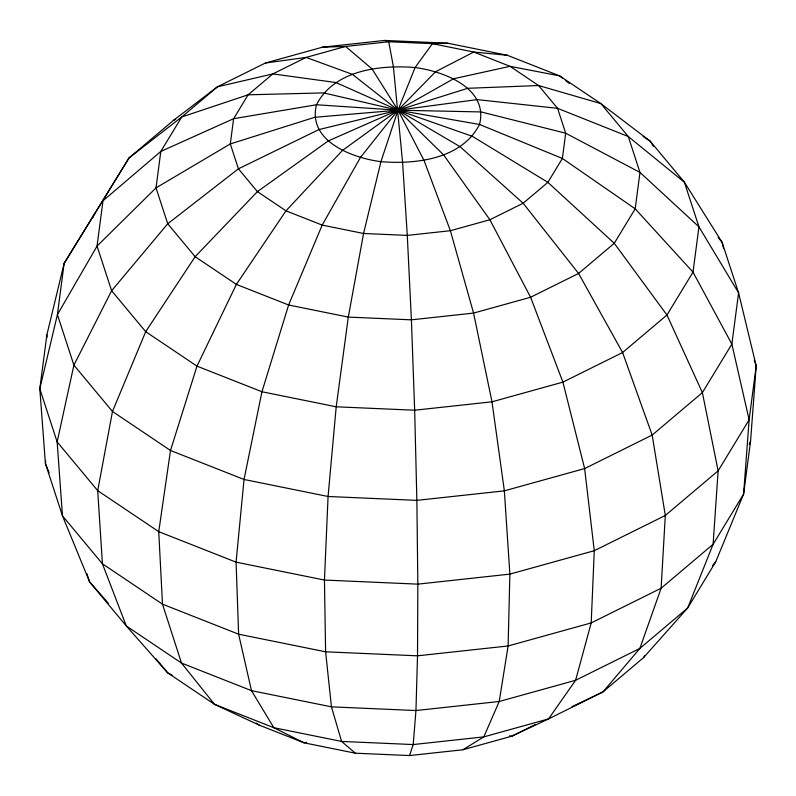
<?xml version="1.0" encoding="UTF-8"?>
<svg xmlns="http://www.w3.org/2000/svg" width="796" height="796" viewBox="0 0 796 796"><rect width="100%" height="100%" fill="white"/><g stroke="black" fill="none" stroke-linecap="round" stroke-linejoin="round"><path stroke-width="1.19" d="M750.578 440.994L756.2 365.881L738.588 292.838L722.101 242.322L684.381 182.204L650.302 141.26L600.861 103.589L559.628 75.879L507.38 55.282L447.69 43.193L384.597 40.437L322.43 47.193L265.406 63.023L217.417 86.824L173.409 120.415L129.042 157.926L64.138 263.357L46.874 334.867L39.8 388.786L45.422 463.541L62.486 515.838L89.58 581.866L126.285 625.955L167.687 672.859L214.492 704.321L259.197 725.126L304.062 742.817L355.334 753.195L409.512 755.563L462.904 749.762L511.868 736.171L548.543 718.917L603.02 691.893L643.526 657.645L687.664 608.005L715.713 561.847L743.613 494.067L750.578 440.994L749.225 444.427M45.74 461.123L45.422 463.541L49.153 472.754M93.062 217.258L93.61 214.84L95.5 213.238M409.512 755.563L413.214 744.558L415.95 710.539L417.522 655.824L417.84 584.145L416.865 500.366L414.666 410.219L411.403 319.843L407.283 235.397L402.607 162.623L393.393 66.595L388.717 41.76L384.597 40.437M643.526 657.645L644.82 655.536M712.48 565.618L715.713 561.847M462.904 749.762L483.799 736.887L548.543 718.917L575.598 680.291L591.199 622.92L594.274 550.703L584.632 468.575L562.911 382.13L530.594 297.256L489.888 219.746L443.571 154.862L398 110.186L352.429 74.356L306.112 57.412L265.406 63.023M173.409 120.415L175.627 119.32M535.26 724.569L511.868 736.171L509.44 735.872M571.946 706.729L603.02 691.893L639.875 648.412L687.664 608.005L713.107 544.285L743.613 494.067L749.126 419.8L756.2 365.881L754.27 359.981M306.47 742.29L304.062 742.817L273.814 727.703L214.492 704.321L181.508 663.068L126.285 625.955L102.425 563.807L97.709 490.654L112.475 411.482L145.698 331.683L195.139 256.69L257.416 191.627L328.28 140.922L398 110.186L453.551 78.774L510.017 66.327L559.628 75.879L562.513 78.147M322.43 47.193L345.623 46.447L388.717 41.76L432.437 43.671L447.69 43.193M507.38 55.282L473.809 52.048L432.437 43.671L415.074 67.541L398 110.186L380.926 161.678L363.563 233.487L348.31 317.087L336.21 406.796L328.071 496.485L324.45 580.055L325.604 651.805L331.454 706.848L341.593 741.434L355.334 753.195M172.085 675.098L167.687 672.859L156.016 658.849M643.118 136.434L650.302 141.26L653.496 146.524M256.163 723.086L259.197 725.126M565.399 80.406L569.24 83.421M108.216 603.129L89.58 581.866L86.903 573.657M718.171 237.586L722.101 242.322L723.524 248.292M46.874 334.867L47.054 337.355M509.868 574.125L508.117 645.974L499.221 701.485L483.799 736.887L413.214 744.558L341.593 741.434L273.814 727.703L251.486 690.659L238.621 634.193L236.074 562.155L244.034 479.471L261.954 391.751L288.62 304.997L322.191 225.099L360.409 157.518L398 110.186L435.591 71.7L473.809 52.048L510.017 66.327L538.584 85.52L557.578 108.336L565.697 133.211L562.384 158.454L547.877 182.344L523.141 203.249L489.888 219.746L450.377 230.711L407.283 235.397L363.563 233.487L322.191 225.099L285.983 210.831L257.416 191.627L238.422 168.812L230.303 143.937L233.616 118.694L248.123 94.804L272.859 73.909L306.112 57.412L345.623 46.447L372.03 68.914L398 110.186L423.97 160.304L450.377 230.711L473.57 313.087L491.988 401.811L504.365 490.853L509.868 574.125L417.84 584.145L324.45 580.055L236.074 562.155L158.742 531.668L97.709 490.654L57.143 441.919L39.8 388.786L57.412 314.619L64.138 263.357L129.042 157.926L181.737 116.982L217.417 86.824L272.859 73.909L335.932 82.535L398 110.186L472.327 136.315L547.877 182.344L614.263 243.287L666.958 315.017L702.39 392.617L718.131 470.824L713.107 544.285L661.118 588.234L591.199 622.92L508.117 645.974L417.522 655.824L325.604 651.805L238.621 634.193L162.493 604.174L102.425 563.807L62.486 515.838L57.143 441.919L73.899 365.145L111.619 290.739L167.737 223.766L238.422 168.812L318.858 129.609L398 110.186L467.72 88.296L538.584 85.52L600.861 103.589L628.263 136.504L684.381 182.204L698.948 226.85L738.588 292.838L731.862 344.111L749.126 419.8L718.131 470.824L665.307 515.47L594.274 550.703L509.868 574.125M665.307 515.47L661.118 588.234L639.875 648.412L575.598 680.291L499.221 701.485L415.95 710.539L331.454 706.848L251.486 690.659L181.508 663.068L162.493 604.174L158.742 531.668L170.503 450.476L196.98 366.14L236.372 284.401L285.983 210.831L342.449 150.444L398 110.186L477.142 99.609L557.578 108.336L628.263 136.504L639.974 172.404L635.198 208.821L614.263 243.287L578.583 273.456L530.594 297.256L473.57 313.087L411.403 319.843L348.31 317.087L288.62 304.997L236.372 284.401L195.139 256.69L167.737 223.766L156.026 187.876L160.802 151.449L181.737 116.982L248.123 94.804L323.673 92.903L398 110.186L479.52 124.465L562.384 158.454L635.198 208.821L693.008 272.142L731.862 344.111L702.39 392.617L652.173 435.074L584.632 468.575L504.365 490.853L416.865 500.366L328.071 496.485L244.034 479.471L170.503 450.476L112.475 411.482L73.899 365.145L57.412 314.619L97.052 246.093L156.026 187.876L230.303 143.937L314.838 117.271L398 110.186L481.162 111.947L565.697 133.211L639.974 172.404L698.948 226.85L693.008 272.142L666.958 315.017L622.591 352.529L562.911 382.13L491.988 401.811L414.666 410.219L336.21 406.796L261.954 391.751L196.98 366.14L145.698 331.683L111.619 290.739L97.052 246.093L102.992 200.791L160.802 151.449L233.616 118.694L316.48 104.754L398 110.186L460.068 146.683L523.141 203.249L578.583 273.456L622.591 352.529L652.173 435.074L665.307 515.47M316.48 104.754C307.206 141.25 352.648 158.036 380.926 161.678C415.82 164.483 461.74 159.25 479.52 124.465C488.794 87.968 443.352 71.182 415.074 67.541C380.18 64.735 334.26 69.968 316.48 104.754"/></g></svg>
